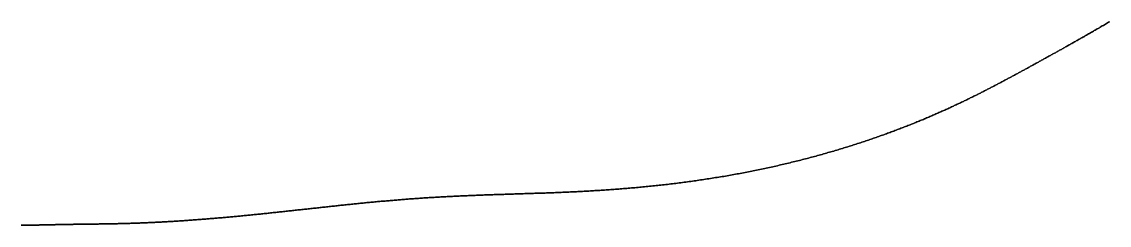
# Model space of a CAD drawing. Header units: inches. Extents: x 130170 to 284068, y 377793 to 804530.
# Drawn here: x 256224.8 to 256356.5, y 734891.5 to 734916.2 of the extents above; entities that cross this region are included whole.
import ezdxf

# ---------------------------------------------------------------- set-up
doc = ezdxf.new("R2010")
doc.units = ezdxf.units.IN
doc.header["$MEASUREMENT"] = 0
doc.layers.add('muni_il', color=7, linetype='Continuous')

msp = doc.modelspace()

# ---------------------------------------------------------------- linework, layer by layer
at = {"layer": 'muni_il'}
for points in [[(256224.7, 734891.5), (256224.78, 734891.5), (256224.86, 734891.5), (256224.94, 734891.5), (256225.03, 734891.5), (256225.11, 734891.5), (256225.19, 734891.51), (256225.27, 734891.51), (256225.35, 734891.51), (256225.43, 734891.51), (256225.51, 734891.51), (256225.59, 734891.51), (256225.66, 734891.51), (256225.74, 734891.51), (256225.82, 734891.51), (256225.9, 734891.52), (256225.97, 734891.52), (256226.05, 734891.52), (256226.12, 734891.52), (256226.2, 734891.52), (256226.27, 734891.52), (256226.35, 734891.52), (256226.42, 734891.53), (256226.49, 734891.53), (256226.57, 734891.53), (256226.64, 734891.53), (256226.71, 734891.53), (256226.78, 734891.53), (256226.86, 734891.53), (256226.93, 734891.54), (256227, 734891.54), (256227.07, 734891.54), (256227.14, 734891.54), (256227.21, 734891.54), (256227.28, 734891.54), (256227.35, 734891.54), (256227.42, 734891.54), (256227.49, 734891.55), (256227.55, 734891.55), (256227.62, 734891.55), (256227.69, 734891.55), (256227.76, 734891.55), (256227.83, 734891.55), (256227.89, 734891.56), (256227.96, 734891.56), (256228.03, 734891.56), (256228.09, 734891.56), (256228.16, 734891.56), (256228.22, 734891.56), (256228.29, 734891.56), (256228.35, 734891.56), (256228.42, 734891.57), (256228.48, 734891.57), (256228.55, 734891.57), (256228.61, 734891.57), (256228.68, 734891.57), (256228.74, 734891.57), (256228.8, 734891.57), (256228.87, 734891.58), (256228.93, 734891.58), (256229, 734891.58), (256229.06, 734891.58), (256229.12, 734891.58), (256229.18, 734891.58), (256229.25, 734891.58), (256229.31, 734891.59), (256229.37, 734891.59), (256229.44, 734891.59), (256229.5, 734891.59), (256229.56, 734891.59), (256229.62, 734891.59), (256229.68, 734891.59), (256229.75, 734891.59), (256229.81, 734891.59), (256229.87, 734891.6), (256229.93, 734891.6), (256229.99, 734891.6), (256230.06, 734891.6), (256230.12, 734891.6), (256230.18, 734891.6), (256230.24, 734891.6), (256230.3, 734891.6), (256230.36, 734891.6), (256230.42, 734891.61), (256230.49, 734891.61), (256230.55, 734891.61), (256230.61, 734891.61), (256230.67, 734891.61), (256230.73, 734891.61), (256230.79, 734891.61), (256230.86, 734891.61), (256230.92, 734891.61), (256230.98, 734891.61), (256231.04, 734891.62), (256231.1, 734891.62), (256231.17, 734891.62), (256231.23, 734891.62), (256231.29, 734891.62), (256231.35, 734891.62), (256231.42, 734891.62), (256231.48, 734891.62), (256231.54, 734891.62), (256231.6, 734891.62), (256231.67, 734891.62), (256231.73, 734891.63), (256231.79, 734891.63), (256231.86, 734891.63), (256231.92, 734891.63), (256231.98, 734891.63), (256232.05, 734891.63), (256232.11, 734891.63), (256232.18, 734891.63), (256232.24, 734891.63), (256232.3, 734891.63), (256232.37, 734891.63), (256232.43, 734891.63), (256232.5, 734891.63), (256232.57, 734891.64), (256232.63, 734891.64), (256232.7, 734891.64), (256232.76, 734891.64), (256232.83, 734891.64), (256232.9, 734891.64), (256232.96, 734891.64), (256233.03, 734891.64), (256233.1, 734891.64), (256233.17, 734891.64), (256233.23, 734891.64), (256233.3, 734891.64), (256233.37, 734891.65), (256233.44, 734891.65), (256233.51, 734891.65), (256233.58, 734891.65), (256233.65, 734891.65), (256233.72, 734891.65), (256233.79, 734891.65), (256233.86, 734891.65), (256233.93, 734891.65), (256234.01, 734891.65), (256234.08, 734891.65), (256234.15, 734891.66), (256234.22, 734891.66), (256234.3, 734891.66), (256234.37, 734891.66), (256234.44, 734891.66), (256234.52, 734891.66), (256234.59, 734891.66), (256234.67, 734891.66), (256234.75, 734891.66), (256234.82, 734891.66), (256234.9, 734891.67), (256234.97, 734891.67), (256235.05, 734891.67), (256235.13, 734891.67), (256235.21, 734891.67), (256235.29, 734891.67), (256235.37, 734891.67), (256235.45, 734891.68), (256235.53, 734891.68), (256235.61, 734891.68), (256235.69, 734891.68), (256235.77, 734891.68), (256235.85, 734891.68), (256235.93, 734891.68), (256236.02, 734891.69), (256236.1, 734891.69), (256236.19, 734891.69), (256236.27, 734891.69), (256236.36, 734891.69), (256236.44, 734891.7), (256236.53, 734891.7), (256236.61, 734891.7), (256236.7, 734891.7), (256236.79, 734891.7), (256236.88, 734891.71), (256236.97, 734891.71), (256237.06, 734891.71), (256237.15, 734891.71), (256237.24, 734891.72), (256237.33, 734891.72), (256237.42, 734891.72), (256237.51, 734891.72), (256237.6, 734891.73), (256237.7, 734891.73), (256237.79, 734891.73), (256237.88, 734891.73), (256237.98, 734891.74), (256238.08, 734891.74), (256238.17, 734891.74), (256238.27, 734891.75), (256238.37, 734891.75), (256238.46, 734891.75), (256238.56, 734891.76), (256238.66, 734891.76), (256238.76, 734891.76), (256238.86, 734891.77), (256238.96, 734891.77), (256239.06, 734891.77), (256239.16, 734891.78), (256239.27, 734891.78), (256239.37, 734891.79), (256239.47, 734891.79), (256239.58, 734891.79), (256239.68, 734891.8), (256239.79, 734891.8), (256239.89, 734891.81), (256240, 734891.81), (256240.11, 734891.82), (256240.22, 734891.82), (256240.33, 734891.83), (256240.43, 734891.83), (256240.54, 734891.84), (256240.65, 734891.84), (256240.77, 734891.85), (256240.88, 734891.85), (256240.99, 734891.86), (256241.1, 734891.86), (256241.22, 734891.87), (256241.33, 734891.87), (256241.44, 734891.88), (256241.56, 734891.89), (256241.68, 734891.89), (256241.79, 734891.9), (256241.91, 734891.9), (256242.03, 734891.91), (256242.14, 734891.92), (256242.26, 734891.92), (256242.38, 734891.93), (256242.5, 734891.94), (256242.62, 734891.94), (256242.74, 734891.95), (256242.86, 734891.96), (256242.99, 734891.97), (256243.11, 734891.97), (256243.23, 734891.98), (256243.36, 734891.99), (256243.48, 734892), (256243.61, 734892), (256243.73, 734892.01), (256243.86, 734892.02), (256243.99, 734892.03), (256244.11, 734892.04), (256244.24, 734892.04), (256244.37, 734892.05), (256244.5, 734892.06), (256244.63, 734892.07), (256244.76, 734892.08), (256244.89, 734892.09), (256245.02, 734892.1), (256245.15, 734892.11), (256245.28, 734892.12), (256245.42, 734892.13), (256245.55, 734892.14), (256245.68, 734892.15), (256245.82, 734892.16), (256245.95, 734892.17), (256246.09, 734892.18), (256246.22, 734892.19), (256246.36, 734892.2), (256246.49, 734892.21), (256246.63, 734892.22), (256246.77, 734892.23), (256246.91, 734892.24), (256247.05, 734892.25), (256247.18, 734892.26), (256247.32, 734892.27), (256247.46, 734892.28), (256247.6, 734892.3), (256247.75, 734892.31), (256247.89, 734892.32), (256248.03, 734892.33), (256248.17, 734892.34), (256248.31, 734892.36), (256248.46, 734892.37), (256248.6, 734892.38), (256248.74, 734892.39), (256248.89, 734892.41), (256249.03, 734892.42), (256249.18, 734892.43), (256249.32, 734892.44), (256249.47, 734892.46), (256249.61, 734892.47), (256249.76, 734892.48), (256249.91, 734892.5), (256250.05, 734892.51), (256250.2, 734892.52), (256250.35, 734892.54), (256250.5, 734892.55), (256250.65, 734892.57), (256250.8, 734892.58), (256250.94, 734892.59), (256251.09, 734892.61), (256251.24, 734892.62), (256251.39, 734892.64), (256251.54, 734892.65), (256251.7, 734892.67), (256251.85, 734892.68), (256252, 734892.7), (256252.15, 734892.71), (256252.3, 734892.73), (256252.45, 734892.74), (256252.61, 734892.76), (256252.76, 734892.77), (256252.91, 734892.79), (256253.06, 734892.8), (256253.22, 734892.82), (256253.37, 734892.83), (256253.53, 734892.85), (256253.68, 734892.86), (256253.83, 734892.88), (256253.99, 734892.9), (256254.14, 734892.91), (256254.3, 734892.93), (256254.45, 734892.94), (256254.61, 734892.96), (256254.76, 734892.98), (256254.92, 734892.99), (256255.07, 734893.01), (256255.23, 734893.03), (256255.39, 734893.04), (256255.54, 734893.06), (256255.7, 734893.08), (256255.86, 734893.09), (256256.01, 734893.11), (256256.17, 734893.13), (256256.33, 734893.14), (256256.48, 734893.16), (256256.64, 734893.18), (256256.8, 734893.19), (256256.95, 734893.21), (256257.11, 734893.23), (256257.27, 734893.25), (256257.43, 734893.26), (256257.58, 734893.28), (256257.74, 734893.3), (256257.9, 734893.31), (256258.06, 734893.33), (256258.21, 734893.35), (256258.37, 734893.37), (256258.53, 734893.38), (256258.69, 734893.4), (256258.85, 734893.42), (256259.01, 734893.44), (256259.16, 734893.45), (256259.32, 734893.47), (256259.48, 734893.49), (256259.64, 734893.51), (256259.8, 734893.52), (256259.96, 734893.54), (256260.11, 734893.56), (256260.27, 734893.58), (256260.43, 734893.59), (256260.59, 734893.61), (256260.75, 734893.63), (256260.91, 734893.64), (256261.06, 734893.66), (256261.22, 734893.68), (256261.38, 734893.7), (256261.54, 734893.71), (256261.7, 734893.73), (256261.86, 734893.75), (256262.01, 734893.77), (256262.17, 734893.78), (256262.33, 734893.8), (256262.49, 734893.82), (256262.65, 734893.83), (256262.81, 734893.85), (256262.96, 734893.87), (256263.12, 734893.88), (256263.28, 734893.9), (256263.44, 734893.92), (256263.6, 734893.93), (256263.75, 734893.95), (256263.91, 734893.97), (256264.07, 734893.98), (256264.23, 734894), (256264.39, 734894.02), (256264.54, 734894.03), (256264.7, 734894.05), (256264.86, 734894.07), (256265.02, 734894.08), (256265.17, 734894.1), (256265.33, 734894.11), (256265.49, 734894.13), (256265.65, 734894.15), (256265.8, 734894.16), (256265.96, 734894.18), (256266.12, 734894.19), (256266.28, 734894.21), (256266.43, 734894.22), (256266.59, 734894.24), (256266.75, 734894.25), (256266.9, 734894.27), (256267.06, 734894.28), (256267.22, 734894.3), (256267.38, 734894.31), (256267.53, 734894.33), (256267.69, 734894.34), (256267.85, 734894.36), (256268, 734894.37), (256268.16, 734894.39), (256268.32, 734894.4), (256268.47, 734894.42), (256268.63, 734894.43), (256268.79, 734894.44), (256268.94, 734894.46), (256269.1, 734894.47), (256269.26, 734894.48), (256269.41, 734894.5), (256269.57, 734894.51), (256269.72, 734894.52), (256269.88, 734894.54), (256270.04, 734894.55), (256270.19, 734894.56), (256270.35, 734894.58), (256270.51, 734894.59), (256270.66, 734894.6), (256270.82, 734894.61), (256270.98, 734894.63), (256271.13, 734894.64), (256271.29, 734894.65), (256271.44, 734894.66), (256271.6, 734894.67), (256271.76, 734894.69), (256271.91, 734894.7), (256272.07, 734894.71), (256272.23, 734894.72), (256272.38, 734894.73), (256272.54, 734894.74), (256272.7, 734894.75), (256272.85, 734894.76), (256273.01, 734894.77), (256273.17, 734894.79), (256273.32, 734894.8), (256273.48, 734894.81), (256273.64, 734894.82), (256273.79, 734894.83), (256273.95, 734894.84), (256274.11, 734894.85), (256274.27, 734894.86), (256274.42, 734894.87), (256274.58, 734894.88), (256274.74, 734894.88), (256274.89, 734894.89), (256275.05, 734894.9), (256275.21, 734894.91), (256275.37, 734894.92), (256275.53, 734894.93), (256275.68, 734894.94), (256275.84, 734894.95), (256276, 734894.96), (256276.16, 734894.96), (256276.32, 734894.97), (256276.48, 734894.98), (256276.63, 734894.99), (256276.79, 734895), (256276.95, 734895), (256277.11, 734895.01), (256277.27, 734895.02), (256277.43, 734895.03), (256277.59, 734895.03), (256277.75, 734895.04), (256277.91, 734895.05), (256278.07, 734895.06), (256278.23, 734895.06), (256278.39, 734895.07), (256278.55, 734895.08), (256278.71, 734895.08), (256278.87, 734895.09), (256279.04, 734895.1), (256279.2, 734895.1), (256279.36, 734895.11), (256279.52, 734895.12), (256279.68, 734895.12), (256279.85, 734895.13), (256280.01, 734895.13), (256280.17, 734895.14), (256280.34, 734895.15), (256280.5, 734895.15), (256280.66, 734895.16), (256280.83, 734895.17), (256280.99, 734895.17), (256281.15, 734895.18), (256281.32, 734895.18), (256281.48, 734895.19), (256281.65, 734895.19), (256281.82, 734895.2), (256281.98, 734895.21), (256282.15, 734895.21), (256282.31, 734895.22), (256282.48, 734895.22), (256282.65, 734895.23), (256282.81, 734895.23), (256282.98, 734895.24), (256283.15, 734895.24), (256283.32, 734895.25), (256283.49, 734895.25), (256283.65, 734895.26), (256283.82, 734895.27), (256283.99, 734895.27), (256284.16, 734895.28), (256284.33, 734895.28), (256284.5, 734895.29), (256284.67, 734895.29), (256284.84, 734895.3), (256285.02, 734895.3), (256285.19, 734895.31), (256285.36, 734895.32), (256285.53, 734895.32), (256285.7, 734895.33), (256285.88, 734895.33), (256286.05, 734895.34), (256286.22, 734895.34), (256286.4, 734895.35), (256286.57, 734895.36), (256286.75, 734895.36), (256286.92, 734895.37), (256287.1, 734895.37), (256287.27, 734895.38), (256287.45, 734895.39), (256287.63, 734895.39), (256287.8, 734895.4), (256287.98, 734895.4), (256288.16, 734895.41), (256288.34, 734895.42), (256288.51, 734895.42), (256288.69, 734895.43), (256288.87, 734895.44), (256289.05, 734895.44), (256289.23, 734895.45), (256289.41, 734895.46), (256289.59, 734895.47), (256289.77, 734895.47), (256289.95, 734895.48), (256290.13, 734895.49), (256290.32, 734895.5), (256290.5, 734895.5), (256290.68, 734895.51), (256290.86, 734895.52), (256291.05, 734895.53), (256291.23, 734895.54), (256291.41, 734895.55), (256291.6, 734895.56), (256291.78, 734895.56), (256291.97, 734895.57), (256292.15, 734895.58), (256292.34, 734895.59), (256292.52, 734895.6), (256292.71, 734895.61), (256292.9, 734895.62), (256293.08, 734895.63), (256293.27, 734895.64), (256293.46, 734895.65), (256293.65, 734895.66), (256293.84, 734895.67), (256294.03, 734895.69), (256294.21, 734895.7), (256294.4, 734895.71), (256294.59, 734895.72), (256294.78, 734895.73), (256294.97, 734895.74), (256295.16, 734895.76), (256295.36, 734895.77), (256295.55, 734895.78), (256295.74, 734895.79), (256295.93, 734895.81), (256296.12, 734895.82), (256296.31, 734895.83), (256296.51, 734895.85), (256296.7, 734895.86), (256296.89, 734895.88), (256297.09, 734895.89), (256297.28, 734895.91), (256297.48, 734895.92), (256297.67, 734895.94), (256297.86, 734895.95), (256298.06, 734895.97), (256298.25, 734895.99), (256298.45, 734896), (256298.65, 734896.02), (256298.84, 734896.04), (256299.04, 734896.05), (256299.23, 734896.07), (256299.43, 734896.09), (256299.63, 734896.11), (256299.82, 734896.12), (256300.02, 734896.14), (256300.22, 734896.16), (256300.42, 734896.18), (256300.61, 734896.2), (256300.81, 734896.22), (256301.01, 734896.24), (256301.21, 734896.26), (256301.41, 734896.28), (256301.61, 734896.3), (256301.81, 734896.32), (256302, 734896.35), (256302.2, 734896.37), (256302.4, 734896.39), (256302.6, 734896.41), (256302.8, 734896.44), (256303, 734896.46), (256303.2, 734896.48), (256303.4, 734896.51), (256303.6, 734896.53), (256303.8, 734896.55), (256304, 734896.58), (256304.2, 734896.6), (256304.4, 734896.63), (256304.6, 734896.66), (256304.8, 734896.68), (256305, 734896.71), (256305.21, 734896.73), (256305.41, 734896.76), (256305.61, 734896.79), (256305.81, 734896.82), (256306.01, 734896.84), (256306.21, 734896.87), (256306.41, 734896.9), (256306.61, 734896.93), (256306.81, 734896.96), (256307.01, 734896.99), (256307.21, 734897.02), (256307.41, 734897.05), (256307.62, 734897.08), (256307.82, 734897.11), (256308.02, 734897.14), (256308.22, 734897.17), (256308.42, 734897.2), (256308.62, 734897.24), (256308.82, 734897.27), (256309.02, 734897.3), (256309.22, 734897.33), (256309.42, 734897.37), (256309.62, 734897.4), (256309.82, 734897.43), (256310.02, 734897.47), (256310.22, 734897.5), (256310.42, 734897.54), (256310.62, 734897.57), (256310.82, 734897.61), (256311.02, 734897.64), (256311.22, 734897.68), (256311.42, 734897.72), (256311.61, 734897.75), (256311.81, 734897.79), (256312.01, 734897.83), (256312.21, 734897.87), (256312.41, 734897.9), (256312.61, 734897.94), (256312.8, 734897.98), (256313, 734898.02), (256313.2, 734898.06), (256313.39, 734898.1), (256313.59, 734898.14), (256313.79, 734898.18), (256313.98, 734898.22), (256314.18, 734898.26), (256314.38, 734898.3), (256314.57, 734898.34), (256314.77, 734898.38), (256314.96, 734898.42), (256315.15, 734898.47), (256315.35, 734898.51), (256315.54, 734898.55), (256315.74, 734898.59), (256315.93, 734898.64), (256316.12, 734898.68), (256316.31, 734898.72), (256316.51, 734898.77), (256316.7, 734898.81), (256316.89, 734898.86), (256317.08, 734898.9), (256317.27, 734898.95), (256317.46, 734898.99), (256317.65, 734899.04), (256317.84, 734899.08), (256318.03, 734899.13), (256318.22, 734899.18), (256318.41, 734899.22), (256318.6, 734899.27), (256318.78, 734899.32), (256318.97, 734899.36), (256319.16, 734899.41), (256319.34, 734899.46), (256319.53, 734899.51), (256319.71, 734899.55), (256319.9, 734899.6), (256320.08, 734899.65), (256320.27, 734899.7), (256320.45, 734899.75), (256320.63, 734899.8), (256320.81, 734899.85), (256321, 734899.89), (256321.18, 734899.94), (256321.36, 734899.99), (256321.54, 734900.04), (256321.72, 734900.09), (256321.9, 734900.14), (256322.08, 734900.19), (256322.26, 734900.25), (256322.43, 734900.3), (256322.61, 734900.35), (256322.79, 734900.4), (256322.96, 734900.45), (256323.14, 734900.5), (256323.31, 734900.55), (256323.49, 734900.6), (256323.66, 734900.66), (256323.84, 734900.71), (256324.01, 734900.76), (256324.18, 734900.81), (256324.35, 734900.87), (256324.52, 734900.92), (256324.69, 734900.97), (256324.86, 734901.02), (256325.03, 734901.08), (256325.2, 734901.13), (256325.37, 734901.18), (256325.54, 734901.24), (256325.7, 734901.29), (256325.87, 734901.34), (256326.03, 734901.4), (256326.2, 734901.45), (256326.36, 734901.5), (256326.53, 734901.56), (256326.69, 734901.61), (256326.85, 734901.66), (256327.01, 734901.72), (256327.17, 734901.77), (256327.33, 734901.83), (256327.49, 734901.88), (256327.65, 734901.94), (256327.81, 734901.99), (256327.97, 734902.04), (256328.13, 734902.1), (256328.28, 734902.15), (256328.44, 734902.21), (256328.59, 734902.26), (256328.75, 734902.32), (256328.9, 734902.37), (256329.06, 734902.43), (256329.21, 734902.48), (256329.36, 734902.54), (256329.51, 734902.59), (256329.66, 734902.65), (256329.81, 734902.7), (256329.96, 734902.76), (256330.11, 734902.81), (256330.26, 734902.87), (256330.41, 734902.92), (256330.55, 734902.98), (256330.7, 734903.03), (256330.84, 734903.09), (256330.99, 734903.14), (256331.13, 734903.2), (256331.28, 734903.25), (256331.42, 734903.31), (256331.56, 734903.36), (256331.7, 734903.42), (256331.84, 734903.47), (256331.98, 734903.53), (256332.12, 734903.58), (256332.26, 734903.64), (256332.4, 734903.69), (256332.54, 734903.74), (256332.67, 734903.8), (256332.81, 734903.85), (256332.94, 734903.91), (256333.08, 734903.96), (256333.21, 734904.02), (256333.35, 734904.07), (256333.48, 734904.13), (256333.61, 734904.18), (256333.74, 734904.24), (256333.87, 734904.29), (256334, 734904.34), (256334.13, 734904.4), (256334.26, 734904.45), (256334.39, 734904.51), (256334.52, 734904.56), (256334.64, 734904.62), (256334.77, 734904.67), (256334.9, 734904.72), (256335.02, 734904.78), (256335.15, 734904.83), (256335.27, 734904.89), (256335.39, 734904.94), (256335.52, 734904.99), (256335.64, 734905.05), (256335.76, 734905.1), (256335.88, 734905.15), (256336, 734905.21), (256336.12, 734905.26), (256336.24, 734905.31), (256336.36, 734905.37), (256336.48, 734905.42), (256336.6, 734905.47), (256336.71, 734905.53), (256336.83, 734905.58), (256336.95, 734905.63), (256337.06, 734905.68), (256337.18, 734905.74), (256337.29, 734905.79), (256337.4, 734905.84), (256337.52, 734905.89), (256337.63, 734905.95), (256337.74, 734906), (256337.85, 734906.05), (256337.96, 734906.1), (256338.08, 734906.16), (256338.19, 734906.21), (256338.3, 734906.26), (256338.4, 734906.31), (256338.51, 734906.36), (256338.62, 734906.41), (256338.73, 734906.47), (256338.84, 734906.52), (256338.94, 734906.57), (256339.05, 734906.62), (256339.16, 734906.67), (256339.26, 734906.72), (256339.37, 734906.77), (256339.47, 734906.83), (256339.58, 734906.88), (256339.68, 734906.93), (256339.78, 734906.98), (256339.89, 734907.03), (256339.99, 734907.08), (256340.09, 734907.13), (256340.19, 734907.18), (256340.29, 734907.23), (256340.4, 734907.28), (256340.5, 734907.33), (256340.6, 734907.38), (256340.7, 734907.43), (256340.8, 734907.48), (256340.9, 734907.53), (256341, 734907.58), (256341.09, 734907.63), (256341.19, 734907.68), (256341.29, 734907.73), (256341.39, 734907.78), (256341.49, 734907.83), (256341.58, 734907.88), (256341.68, 734907.93), (256341.78, 734907.98), (256341.87, 734908.03), (256341.97, 734908.08), (256342.07, 734908.13), (256342.16, 734908.18), (256342.26, 734908.23), (256342.35, 734908.28), (256342.45, 734908.33), (256342.54, 734908.38), (256342.64, 734908.43), (256342.73, 734908.48), (256342.83, 734908.53), (256342.92, 734908.58), (256343.01, 734908.63), (256343.11, 734908.68), (256343.2, 734908.72), (256343.29, 734908.77), (256343.39, 734908.82), (256343.48, 734908.87), (256343.57, 734908.92), (256343.67, 734908.97), (256343.76, 734909.02), (256343.85, 734909.07), (256343.94, 734909.12), (256344.04, 734909.17), (256344.13, 734909.22), (256344.22, 734909.27), (256344.31, 734909.32), (256344.41, 734909.37), (256344.5, 734909.42), (256344.59, 734909.46), (256344.68, 734909.51), (256344.77, 734909.56), (256344.87, 734909.61), (256344.96, 734909.66), (256345.05, 734909.71), (256345.14, 734909.76), (256345.23, 734909.81), (256345.32, 734909.86), (256345.42, 734909.91), (256345.51, 734909.96), (256345.6, 734910.01), (256345.69, 734910.06), (256345.78, 734910.11), (256345.88, 734910.16), (256345.97, 734910.21), (256346.06, 734910.26), (256346.15, 734910.31), (256346.25, 734910.36), (256346.34, 734910.41), (256346.43, 734910.46), (256346.52, 734910.51), (256346.62, 734910.56), (256346.71, 734910.61), (256346.8, 734910.67), (256346.9, 734910.72), (256346.99, 734910.77), (256347.08, 734910.82), (256347.18, 734910.87), (256347.27, 734910.92), (256347.36, 734910.97), (256347.46, 734911.03), (256347.55, 734911.08), (256347.65, 734911.13), (256347.74, 734911.18), (256347.84, 734911.23), (256347.93, 734911.29), (256348.03, 734911.34), (256348.12, 734911.39), (256348.22, 734911.44), (256348.32, 734911.5), (256348.41, 734911.55), (256348.51, 734911.6), (256348.6, 734911.66), (256348.7, 734911.71), (256348.8, 734911.76), (256348.9, 734911.82), (256348.99, 734911.87), (256349.09, 734911.93), (256349.19, 734911.98), (256349.29, 734912.04), (256349.39, 734912.09), (256349.49, 734912.15), (256349.59, 734912.2), (256349.69, 734912.26), (256349.79, 734912.31), (256349.89, 734912.37), (256349.99, 734912.42), (256350.09, 734912.48), (256350.19, 734912.54), (256350.29, 734912.59), (256350.4, 734912.65), (256350.5, 734912.71), (256350.6, 734912.77), (256350.71, 734912.82), (256350.81, 734912.88), (256350.91, 734912.94), (256351.02, 734913), (256351.12, 734913.06), (256351.23, 734913.12), (256351.33, 734913.18), (256351.44, 734913.24), (256351.55, 734913.3), (256351.65, 734913.36), (256351.76, 734913.42), (256351.87, 734913.48), (256351.98, 734913.54), (256352.08, 734913.6), (256352.19, 734913.66), (256352.3, 734913.72), (256352.41, 734913.78), (256352.52, 734913.85), (256352.63, 734913.91), (256352.75, 734913.97), (256352.86, 734914.04), (256352.97, 734914.1), (256353.08, 734914.16), (256353.19, 734914.23), (256353.31, 734914.29), (256353.42, 734914.36), (256353.54, 734914.42), (256353.65, 734914.49), (256353.77, 734914.55), (256353.88, 734914.62), (256354, 734914.69), (256354.11, 734914.75), (256354.23, 734914.82), (256354.35, 734914.89), (256354.47, 734914.96), (256354.59, 734915.03), (256354.7, 734915.09), (256354.82, 734915.16), (256354.94, 734915.23), (256355.06, 734915.3), (256355.18, 734915.37), (256355.31, 734915.44), (256355.43, 734915.52), (256355.55, 734915.59), (256355.67, 734915.66), (256355.8, 734915.73), (256355.92, 734915.8), (256356.04, 734915.88), (256356.17, 734915.95), (256356.29, 734916.02), (256356.42, 734916.1), (256356.55, 734916.17)], [(256356.55, 734916.17), (256356.42, 734916.1), (256356.29, 734916.02), (256356.17, 734915.95), (256356.04, 734915.88), (256355.92, 734915.8), (256355.8, 734915.73), (256355.67, 734915.66), (256355.55, 734915.59), (256355.43, 734915.52), (256355.31, 734915.44), (256355.18, 734915.37), (256355.06, 734915.3), (256354.94, 734915.23), (256354.82, 734915.16), (256354.7, 734915.09), (256354.59, 734915.03), (256354.47, 734914.96), (256354.35, 734914.89), (256354.23, 734914.82), (256354.11, 734914.75), (256354, 734914.69), (256353.88, 734914.62), (256353.77, 734914.55), (256353.65, 734914.49), (256353.54, 734914.42), (256353.42, 734914.36), (256353.31, 734914.29), (256353.19, 734914.23), (256353.08, 734914.16), (256352.97, 734914.1), (256352.86, 734914.04), (256352.75, 734913.97), (256352.63, 734913.91), (256352.52, 734913.85), (256352.41, 734913.78), (256352.3, 734913.72), (256352.19, 734913.66), (256352.08, 734913.6), (256351.98, 734913.54), (256351.87, 734913.48), (256351.76, 734913.42), (256351.65, 734913.36), (256351.55, 734913.3), (256351.44, 734913.24), (256351.33, 734913.18), (256351.23, 734913.12), (256351.12, 734913.06), (256351.02, 734913), (256350.91, 734912.94), (256350.81, 734912.88), (256350.71, 734912.82), (256350.6, 734912.77), (256350.5, 734912.71), (256350.4, 734912.65), (256350.29, 734912.59), (256350.19, 734912.54), (256350.09, 734912.48), (256349.99, 734912.42), (256349.89, 734912.37), (256349.79, 734912.31), (256349.69, 734912.26), (256349.59, 734912.2), (256349.49, 734912.15), (256349.39, 734912.09), (256349.29, 734912.04), (256349.19, 734911.98), (256349.09, 734911.93), (256348.99, 734911.87), (256348.9, 734911.82), (256348.8, 734911.76), (256348.7, 734911.71), (256348.6, 734911.66), (256348.51, 734911.6), (256348.41, 734911.55), (256348.32, 734911.5), (256348.22, 734911.44), (256348.12, 734911.39), (256348.03, 734911.34), (256347.93, 734911.29), (256347.84, 734911.23), (256347.74, 734911.18), (256347.65, 734911.13), (256347.55, 734911.08), (256347.46, 734911.03), (256347.36, 734910.97), (256347.27, 734910.92), (256347.18, 734910.87), (256347.08, 734910.82), (256346.99, 734910.77), (256346.9, 734910.72), (256346.8, 734910.67), (256346.71, 734910.61), (256346.62, 734910.56), (256346.52, 734910.51), (256346.43, 734910.46), (256346.34, 734910.41), (256346.25, 734910.36), (256346.15, 734910.31), (256346.06, 734910.26), (256345.97, 734910.21), (256345.88, 734910.16), (256345.78, 734910.11), (256345.69, 734910.06), (256345.6, 734910.01), (256345.51, 734909.96), (256345.42, 734909.91), (256345.32, 734909.86), (256345.23, 734909.81), (256345.14, 734909.76), (256345.05, 734909.71), (256344.96, 734909.66), (256344.87, 734909.61), (256344.77, 734909.56), (256344.68, 734909.51), (256344.59, 734909.46), (256344.5, 734909.42), (256344.41, 734909.37), (256344.31, 734909.32), (256344.22, 734909.27), (256344.13, 734909.22), (256344.04, 734909.17), (256343.94, 734909.12), (256343.85, 734909.07), (256343.76, 734909.02), (256343.67, 734908.97), (256343.57, 734908.92), (256343.48, 734908.87), (256343.39, 734908.82), (256343.29, 734908.77), (256343.2, 734908.72), (256343.11, 734908.68), (256343.01, 734908.63), (256342.92, 734908.58), (256342.83, 734908.53), (256342.73, 734908.48), (256342.64, 734908.43), (256342.54, 734908.38), (256342.45, 734908.33), (256342.35, 734908.28), (256342.26, 734908.23), (256342.16, 734908.18), (256342.07, 734908.13), (256341.97, 734908.08), (256341.87, 734908.03), (256341.78, 734907.98), (256341.68, 734907.93), (256341.58, 734907.88), (256341.49, 734907.83), (256341.39, 734907.78), (256341.29, 734907.73), (256341.19, 734907.68), (256341.09, 734907.63), (256341, 734907.58), (256340.9, 734907.53), (256340.8, 734907.48), (256340.7, 734907.43), (256340.6, 734907.38), (256340.5, 734907.33), (256340.4, 734907.28), (256340.29, 734907.23), (256340.19, 734907.18), (256340.09, 734907.13), (256339.99, 734907.08), (256339.89, 734907.03), (256339.78, 734906.98), (256339.68, 734906.93), (256339.58, 734906.88), (256339.47, 734906.83), (256339.37, 734906.77), (256339.26, 734906.72), (256339.16, 734906.67), (256339.05, 734906.62), (256338.94, 734906.57), (256338.84, 734906.52), (256338.73, 734906.47), (256338.62, 734906.41), (256338.51, 734906.36), (256338.4, 734906.31), (256338.3, 734906.26), (256338.19, 734906.21), (256338.08, 734906.16), (256337.96, 734906.1), (256337.85, 734906.05), (256337.74, 734906), (256337.63, 734905.95), (256337.52, 734905.89), (256337.4, 734905.84), (256337.29, 734905.79), (256337.18, 734905.74), (256337.06, 734905.68), (256336.95, 734905.63), (256336.83, 734905.58), (256336.71, 734905.53), (256336.6, 734905.47), (256336.48, 734905.42), (256336.36, 734905.37), (256336.24, 734905.31), (256336.12, 734905.26), (256336, 734905.21), (256335.88, 734905.15), (256335.76, 734905.1), (256335.64, 734905.05), (256335.52, 734904.99), (256335.39, 734904.94), (256335.27, 734904.89), (256335.15, 734904.83), (256335.02, 734904.78), (256334.9, 734904.72), (256334.77, 734904.67), (256334.64, 734904.62), (256334.52, 734904.56), (256334.39, 734904.51), (256334.26, 734904.45), (256334.13, 734904.4), (256334, 734904.34), (256333.87, 734904.29), (256333.74, 734904.24), (256333.61, 734904.18), (256333.48, 734904.13), (256333.35, 734904.07), (256333.21, 734904.02), (256333.08, 734903.96), (256332.94, 734903.91), (256332.81, 734903.85), (256332.67, 734903.8), (256332.54, 734903.74), (256332.4, 734903.69), (256332.26, 734903.64), (256332.12, 734903.58), (256331.98, 734903.53), (256331.84, 734903.47), (256331.7, 734903.42), (256331.56, 734903.36), (256331.42, 734903.31), (256331.28, 734903.25), (256331.13, 734903.2), (256330.99, 734903.14), (256330.84, 734903.09), (256330.7, 734903.03), (256330.55, 734902.98), (256330.41, 734902.92), (256330.26, 734902.87), (256330.11, 734902.81), (256329.96, 734902.76), (256329.81, 734902.7), (256329.66, 734902.65), (256329.51, 734902.59), (256329.36, 734902.54), (256329.21, 734902.48), (256329.06, 734902.43), (256328.9, 734902.37), (256328.75, 734902.32), (256328.59, 734902.26), (256328.44, 734902.21), (256328.28, 734902.15), (256328.13, 734902.1), (256327.97, 734902.04), (256327.81, 734901.99), (256327.65, 734901.94), (256327.49, 734901.88), (256327.33, 734901.83), (256327.17, 734901.77), (256327.01, 734901.72), (256326.85, 734901.66), (256326.69, 734901.61), (256326.53, 734901.56), (256326.36, 734901.5), (256326.2, 734901.45), (256326.03, 734901.4), (256325.87, 734901.34), (256325.7, 734901.29), (256325.54, 734901.24), (256325.37, 734901.18), (256325.2, 734901.13), (256325.03, 734901.08), (256324.86, 734901.02), (256324.69, 734900.97), (256324.52, 734900.92), (256324.35, 734900.87), (256324.18, 734900.81), (256324.01, 734900.76), (256323.84, 734900.71), (256323.66, 734900.66), (256323.49, 734900.6), (256323.31, 734900.55), (256323.14, 734900.5), (256322.96, 734900.45), (256322.79, 734900.4), (256322.61, 734900.35), (256322.43, 734900.3), (256322.26, 734900.25), (256322.08, 734900.19), (256321.9, 734900.14), (256321.72, 734900.09), (256321.54, 734900.04), (256321.36, 734899.99), (256321.18, 734899.94), (256321, 734899.89), (256320.81, 734899.85), (256320.63, 734899.8), (256320.45, 734899.75), (256320.27, 734899.7), (256320.08, 734899.65), (256319.9, 734899.6), (256319.71, 734899.55), (256319.53, 734899.51), (256319.34, 734899.46), (256319.16, 734899.41), (256318.97, 734899.36), (256318.78, 734899.32), (256318.6, 734899.27), (256318.41, 734899.22), (256318.22, 734899.18), (256318.03, 734899.13), (256317.84, 734899.08), (256317.65, 734899.04), (256317.46, 734898.99), (256317.27, 734898.95), (256317.08, 734898.9), (256316.89, 734898.86), (256316.7, 734898.81), (256316.51, 734898.77), (256316.31, 734898.72), (256316.12, 734898.68), (256315.93, 734898.64), (256315.74, 734898.59), (256315.54, 734898.55), (256315.35, 734898.51), (256315.15, 734898.47), (256314.96, 734898.42), (256314.77, 734898.38), (256314.57, 734898.34), (256314.38, 734898.3), (256314.18, 734898.26), (256313.98, 734898.22), (256313.79, 734898.18), (256313.59, 734898.14), (256313.39, 734898.1), (256313.2, 734898.06), (256313, 734898.02), (256312.8, 734897.98), (256312.61, 734897.94), (256312.41, 734897.9), (256312.21, 734897.87), (256312.01, 734897.83), (256311.81, 734897.79), (256311.61, 734897.75), (256311.42, 734897.72), (256311.22, 734897.68), (256311.02, 734897.64), (256310.82, 734897.61), (256310.62, 734897.57), (256310.42, 734897.54), (256310.22, 734897.5), (256310.02, 734897.47), (256309.82, 734897.43), (256309.62, 734897.4), (256309.42, 734897.37), (256309.22, 734897.33), (256309.02, 734897.3), (256308.82, 734897.27), (256308.62, 734897.24), (256308.42, 734897.2), (256308.22, 734897.17), (256308.02, 734897.14), (256307.82, 734897.11), (256307.62, 734897.08), (256307.41, 734897.05), (256307.21, 734897.02), (256307.01, 734896.99), (256306.81, 734896.96), (256306.61, 734896.93), (256306.41, 734896.9), (256306.21, 734896.87), (256306.01, 734896.84), (256305.81, 734896.82), (256305.61, 734896.79), (256305.41, 734896.76), (256305.21, 734896.73), (256305, 734896.71), (256304.8, 734896.68), (256304.6, 734896.66), (256304.4, 734896.63), (256304.2, 734896.6), (256304, 734896.58), (256303.8, 734896.55), (256303.6, 734896.53), (256303.4, 734896.51), (256303.2, 734896.48), (256303, 734896.46), (256302.8, 734896.44), (256302.6, 734896.41), (256302.4, 734896.39), (256302.2, 734896.37), (256302, 734896.35), (256301.81, 734896.32), (256301.61, 734896.3), (256301.41, 734896.28), (256301.21, 734896.26), (256301.01, 734896.24), (256300.81, 734896.22), (256300.61, 734896.2), (256300.42, 734896.18), (256300.22, 734896.16), (256300.02, 734896.14), (256299.82, 734896.12), (256299.63, 734896.11), (256299.43, 734896.09), (256299.23, 734896.07), (256299.04, 734896.05), (256298.84, 734896.04), (256298.65, 734896.02), (256298.45, 734896), (256298.25, 734895.99), (256298.06, 734895.97), (256297.86, 734895.95), (256297.67, 734895.94), (256297.48, 734895.92), (256297.28, 734895.91), (256297.09, 734895.89), (256296.89, 734895.88), (256296.7, 734895.86), (256296.51, 734895.85), (256296.31, 734895.83), (256296.12, 734895.82), (256295.93, 734895.81), (256295.74, 734895.79), (256295.55, 734895.78), (256295.36, 734895.77), (256295.16, 734895.76), (256294.97, 734895.74), (256294.78, 734895.73), (256294.59, 734895.72), (256294.4, 734895.71), (256294.21, 734895.7), (256294.03, 734895.69), (256293.84, 734895.67), (256293.65, 734895.66), (256293.46, 734895.65), (256293.27, 734895.64), (256293.08, 734895.63), (256292.9, 734895.62), (256292.71, 734895.61), (256292.52, 734895.6), (256292.34, 734895.59), (256292.15, 734895.58), (256291.97, 734895.57), (256291.78, 734895.56), (256291.6, 734895.56), (256291.41, 734895.55), (256291.23, 734895.54), (256291.05, 734895.53), (256290.86, 734895.52), (256290.68, 734895.51), (256290.5, 734895.5), (256290.32, 734895.5), (256290.13, 734895.49), (256289.95, 734895.48), (256289.77, 734895.47), (256289.59, 734895.47), (256289.41, 734895.46), (256289.23, 734895.45), (256289.05, 734895.44), (256288.87, 734895.44), (256288.69, 734895.43), (256288.51, 734895.42), (256288.34, 734895.42), (256288.16, 734895.41), (256287.98, 734895.4), (256287.8, 734895.4), (256287.63, 734895.39), (256287.45, 734895.39), (256287.27, 734895.38), (256287.1, 734895.37), (256286.92, 734895.37), (256286.75, 734895.36), (256286.57, 734895.36), (256286.4, 734895.35), (256286.22, 734895.34), (256286.05, 734895.34), (256285.88, 734895.33), (256285.7, 734895.33), (256285.53, 734895.32), (256285.36, 734895.32), (256285.19, 734895.31), (256285.02, 734895.3), (256284.84, 734895.3), (256284.67, 734895.29), (256284.5, 734895.29), (256284.33, 734895.28), (256284.16, 734895.28), (256283.99, 734895.27), (256283.82, 734895.27), (256283.65, 734895.26), (256283.49, 734895.25), (256283.32, 734895.25), (256283.15, 734895.24), (256282.98, 734895.24), (256282.81, 734895.23), (256282.65, 734895.23), (256282.48, 734895.22), (256282.31, 734895.22), (256282.15, 734895.21), (256281.98, 734895.21), (256281.82, 734895.2), (256281.65, 734895.19), (256281.48, 734895.19), (256281.32, 734895.18), (256281.15, 734895.18), (256280.99, 734895.17), (256280.83, 734895.17), (256280.66, 734895.16), (256280.5, 734895.15), (256280.34, 734895.15), (256280.17, 734895.14), (256280.01, 734895.13), (256279.85, 734895.13), (256279.68, 734895.12), (256279.52, 734895.12), (256279.36, 734895.11), (256279.2, 734895.1), (256279.04, 734895.1), (256278.87, 734895.09), (256278.71, 734895.08), (256278.55, 734895.08), (256278.39, 734895.07), (256278.23, 734895.06), (256278.07, 734895.06), (256277.91, 734895.05), (256277.75, 734895.04), (256277.59, 734895.03), (256277.43, 734895.03), (256277.27, 734895.02), (256277.11, 734895.01), (256276.95, 734895), (256276.79, 734895), (256276.63, 734894.99), (256276.48, 734894.98), (256276.32, 734894.97), (256276.16, 734894.96), (256276, 734894.96), (256275.84, 734894.95), (256275.68, 734894.94), (256275.53, 734894.93), (256275.37, 734894.92), (256275.21, 734894.91), (256275.05, 734894.9), (256274.89, 734894.89), (256274.74, 734894.88), (256274.58, 734894.88), (256274.42, 734894.87), (256274.27, 734894.86), (256274.11, 734894.85), (256273.95, 734894.84), (256273.79, 734894.83), (256273.64, 734894.82), (256273.48, 734894.81), (256273.32, 734894.8), (256273.17, 734894.79), (256273.01, 734894.77), (256272.85, 734894.76), (256272.7, 734894.75), (256272.54, 734894.74), (256272.38, 734894.73), (256272.23, 734894.72), (256272.07, 734894.71), (256271.91, 734894.7), (256271.76, 734894.69), (256271.6, 734894.67), (256271.44, 734894.66), (256271.29, 734894.65), (256271.13, 734894.64), (256270.98, 734894.63), (256270.82, 734894.61), (256270.66, 734894.6), (256270.51, 734894.59), (256270.35, 734894.58), (256270.19, 734894.56), (256270.04, 734894.55), (256269.88, 734894.54), (256269.72, 734894.52), (256269.57, 734894.51), (256269.41, 734894.5), (256269.26, 734894.48), (256269.1, 734894.47), (256268.94, 734894.46), (256268.79, 734894.44), (256268.63, 734894.43), (256268.47, 734894.42), (256268.32, 734894.4), (256268.16, 734894.39), (256268, 734894.37), (256267.85, 734894.36), (256267.69, 734894.34), (256267.53, 734894.33), (256267.38, 734894.31), (256267.22, 734894.3), (256267.06, 734894.28), (256266.9, 734894.27), (256266.75, 734894.25), (256266.59, 734894.24), (256266.43, 734894.22), (256266.28, 734894.21), (256266.12, 734894.19), (256265.96, 734894.18), (256265.8, 734894.16), (256265.65, 734894.15), (256265.49, 734894.13), (256265.33, 734894.11), (256265.17, 734894.1), (256265.02, 734894.08), (256264.86, 734894.07), (256264.7, 734894.05), (256264.54, 734894.03), (256264.39, 734894.02), (256264.23, 734894), (256264.07, 734893.98), (256263.91, 734893.97), (256263.75, 734893.95), (256263.6, 734893.93), (256263.44, 734893.92), (256263.28, 734893.9), (256263.12, 734893.88), (256262.96, 734893.87), (256262.81, 734893.85), (256262.65, 734893.83), (256262.49, 734893.82), (256262.33, 734893.8), (256262.17, 734893.78), (256262.01, 734893.77), (256261.86, 734893.75), (256261.7, 734893.73), (256261.54, 734893.71), (256261.38, 734893.7), (256261.22, 734893.68), (256261.06, 734893.66), (256260.91, 734893.64), (256260.75, 734893.63), (256260.59, 734893.61), (256260.43, 734893.59), (256260.27, 734893.58), (256260.11, 734893.56), (256259.96, 734893.54), (256259.8, 734893.52), (256259.64, 734893.51), (256259.48, 734893.49), (256259.32, 734893.47), (256259.16, 734893.45), (256259.01, 734893.44), (256258.85, 734893.42), (256258.69, 734893.4), (256258.53, 734893.38), (256258.37, 734893.37), (256258.21, 734893.35), (256258.06, 734893.33), (256257.9, 734893.31), (256257.74, 734893.3), (256257.58, 734893.28), (256257.43, 734893.26), (256257.27, 734893.25), (256257.11, 734893.23), (256256.95, 734893.21), (256256.8, 734893.19), (256256.64, 734893.18), (256256.48, 734893.16), (256256.33, 734893.14), (256256.17, 734893.13), (256256.01, 734893.11), (256255.86, 734893.09), (256255.7, 734893.08), (256255.54, 734893.06), (256255.39, 734893.04), (256255.23, 734893.03), (256255.07, 734893.01), (256254.92, 734892.99), (256254.76, 734892.98), (256254.61, 734892.96), (256254.45, 734892.94), (256254.3, 734892.93), (256254.14, 734892.91), (256253.99, 734892.9), (256253.83, 734892.88), (256253.68, 734892.86), (256253.53, 734892.85), (256253.37, 734892.83), (256253.22, 734892.82), (256253.06, 734892.8), (256252.91, 734892.79), (256252.76, 734892.77), (256252.61, 734892.76), (256252.45, 734892.74), (256252.3, 734892.73), (256252.15, 734892.71), (256252, 734892.7), (256251.85, 734892.68), (256251.7, 734892.67), (256251.54, 734892.65), (256251.39, 734892.64), (256251.24, 734892.62), (256251.09, 734892.61), (256250.94, 734892.59), (256250.8, 734892.58), (256250.65, 734892.57), (256250.5, 734892.55), (256250.35, 734892.54), (256250.2, 734892.52), (256250.05, 734892.51), (256249.91, 734892.5), (256249.76, 734892.48), (256249.61, 734892.47), (256249.47, 734892.46), (256249.32, 734892.44), (256249.18, 734892.43), (256249.03, 734892.42), (256248.89, 734892.41), (256248.74, 734892.39), (256248.6, 734892.38), (256248.46, 734892.37), (256248.31, 734892.36), (256248.17, 734892.34), (256248.03, 734892.33), (256247.89, 734892.32), (256247.75, 734892.31), (256247.6, 734892.3), (256247.46, 734892.28), (256247.32, 734892.27), (256247.18, 734892.26), (256247.05, 734892.25), (256246.91, 734892.24), (256246.77, 734892.23), (256246.63, 734892.22), (256246.49, 734892.21), (256246.36, 734892.2), (256246.22, 734892.19), (256246.09, 734892.18), (256245.95, 734892.17), (256245.82, 734892.16), (256245.68, 734892.15), (256245.55, 734892.14), (256245.42, 734892.13), (256245.28, 734892.12), (256245.15, 734892.11), (256245.02, 734892.1), (256244.89, 734892.09), (256244.76, 734892.08), (256244.63, 734892.07), (256244.5, 734892.06), (256244.37, 734892.05), (256244.24, 734892.04), (256244.11, 734892.04), (256243.99, 734892.03), (256243.86, 734892.02), (256243.73, 734892.01), (256243.61, 734892), (256243.48, 734892), (256243.36, 734891.99), (256243.23, 734891.98), (256243.11, 734891.97), (256242.99, 734891.97), (256242.86, 734891.96), (256242.74, 734891.95), (256242.62, 734891.94), (256242.5, 734891.94), (256242.38, 734891.93), (256242.26, 734891.92), (256242.14, 734891.92), (256242.03, 734891.91), (256241.91, 734891.9), (256241.79, 734891.9), (256241.68, 734891.89), (256241.56, 734891.89), (256241.44, 734891.88), (256241.33, 734891.87), (256241.22, 734891.87), (256241.1, 734891.86), (256240.99, 734891.86), (256240.88, 734891.85), (256240.77, 734891.85), (256240.65, 734891.84), (256240.54, 734891.84), (256240.43, 734891.83), (256240.33, 734891.83), (256240.22, 734891.82), (256240.11, 734891.82), (256240, 734891.81), (256239.89, 734891.81), (256239.79, 734891.8), (256239.68, 734891.8), (256239.58, 734891.79), (256239.47, 734891.79), (256239.37, 734891.79), (256239.27, 734891.78), (256239.16, 734891.78), (256239.06, 734891.77), (256238.96, 734891.77), (256238.86, 734891.77), (256238.76, 734891.76), (256238.66, 734891.76), (256238.56, 734891.76), (256238.46, 734891.75), (256238.37, 734891.75), (256238.27, 734891.75), (256238.17, 734891.74), (256238.08, 734891.74), (256237.98, 734891.74), (256237.88, 734891.73), (256237.79, 734891.73), (256237.7, 734891.73), (256237.6, 734891.73), (256237.51, 734891.72), (256237.42, 734891.72), (256237.33, 734891.72), (256237.24, 734891.72), (256237.15, 734891.71), (256237.06, 734891.71), (256236.97, 734891.71), (256236.88, 734891.71), (256236.79, 734891.7), (256236.7, 734891.7), (256236.61, 734891.7), (256236.53, 734891.7), (256236.44, 734891.7), (256236.36, 734891.69), (256236.27, 734891.69), (256236.19, 734891.69), (256236.1, 734891.69), (256236.02, 734891.69), (256235.93, 734891.68), (256235.85, 734891.68), (256235.77, 734891.68), (256235.69, 734891.68), (256235.61, 734891.68), (256235.53, 734891.68), (256235.45, 734891.68), (256235.37, 734891.67), (256235.29, 734891.67), (256235.21, 734891.67), (256235.13, 734891.67), (256235.05, 734891.67), (256234.97, 734891.67), (256234.9, 734891.67), (256234.82, 734891.66), (256234.75, 734891.66), (256234.67, 734891.66), (256234.59, 734891.66), (256234.52, 734891.66), (256234.44, 734891.66), (256234.37, 734891.66), (256234.3, 734891.66), (256234.22, 734891.66), (256234.15, 734891.66), (256234.08, 734891.65), (256234.01, 734891.65), (256233.93, 734891.65), (256233.86, 734891.65), (256233.79, 734891.65), (256233.72, 734891.65), (256233.65, 734891.65), (256233.58, 734891.65), (256233.51, 734891.65), (256233.44, 734891.65), (256233.37, 734891.65), (256233.3, 734891.64), (256233.23, 734891.64), (256233.17, 734891.64), (256233.1, 734891.64), (256233.03, 734891.64), (256232.96, 734891.64), (256232.9, 734891.64), (256232.83, 734891.64), (256232.76, 734891.64), (256232.7, 734891.64), (256232.63, 734891.64), (256232.57, 734891.64), (256232.5, 734891.63), (256232.43, 734891.63), (256232.37, 734891.63), (256232.3, 734891.63), (256232.24, 734891.63), (256232.18, 734891.63), (256232.11, 734891.63), (256232.05, 734891.63), (256231.98, 734891.63), (256231.92, 734891.63), (256231.86, 734891.63), (256231.79, 734891.63), (256231.73, 734891.63), (256231.67, 734891.62), (256231.6, 734891.62), (256231.54, 734891.62), (256231.48, 734891.62), (256231.42, 734891.62), (256231.35, 734891.62), (256231.29, 734891.62), (256231.23, 734891.62), (256231.17, 734891.62), (256231.1, 734891.62), (256231.04, 734891.62), (256230.98, 734891.61), (256230.92, 734891.61), (256230.86, 734891.61), (256230.79, 734891.61), (256230.73, 734891.61), (256230.67, 734891.61), (256230.61, 734891.61), (256230.55, 734891.61), (256230.49, 734891.61), (256230.42, 734891.61), (256230.36, 734891.6), (256230.3, 734891.6), (256230.24, 734891.6), (256230.18, 734891.6), (256230.12, 734891.6), (256230.06, 734891.6), (256229.99, 734891.6), (256229.93, 734891.6), (256229.87, 734891.6), (256229.81, 734891.59), (256229.75, 734891.59), (256229.68, 734891.59), (256229.62, 734891.59), (256229.56, 734891.59), (256229.5, 734891.59), (256229.44, 734891.59), (256229.37, 734891.59), (256229.31, 734891.59), (256229.25, 734891.58), (256229.18, 734891.58), (256229.12, 734891.58), (256229.06, 734891.58), (256229, 734891.58), (256228.93, 734891.58), (256228.87, 734891.58), (256228.8, 734891.57), (256228.74, 734891.57), (256228.68, 734891.57), (256228.61, 734891.57), (256228.55, 734891.57), (256228.48, 734891.57), (256228.42, 734891.57), (256228.35, 734891.56), (256228.29, 734891.56), (256228.22, 734891.56), (256228.16, 734891.56), (256228.09, 734891.56), (256228.03, 734891.56), (256227.96, 734891.56), (256227.89, 734891.56), (256227.83, 734891.55), (256227.76, 734891.55), (256227.69, 734891.55), (256227.62, 734891.55), (256227.55, 734891.55), (256227.49, 734891.55), (256227.42, 734891.54), (256227.35, 734891.54), (256227.28, 734891.54), (256227.21, 734891.54), (256227.14, 734891.54), (256227.07, 734891.54), (256227, 734891.54), (256226.93, 734891.54), (256226.86, 734891.53), (256226.78, 734891.53), (256226.71, 734891.53), (256226.64, 734891.53), (256226.57, 734891.53), (256226.49, 734891.53), (256226.42, 734891.53), (256226.35, 734891.52), (256226.27, 734891.52), (256226.2, 734891.52), (256226.12, 734891.52), (256226.05, 734891.52), (256225.97, 734891.52), (256225.9, 734891.52), (256225.82, 734891.51), (256225.74, 734891.51), (256225.66, 734891.51), (256225.59, 734891.51), (256225.51, 734891.51), (256225.43, 734891.51), (256225.35, 734891.51), (256225.27, 734891.51), (256225.19, 734891.51), (256225.11, 734891.5), (256225.03, 734891.5), (256224.94, 734891.5), (256224.86, 734891.5), (256224.78, 734891.5), (256224.7, 734891.5)]]:
    msp.add_lwpolyline(points, dxfattribs=at)

doc.saveas('drawing.dxf')
